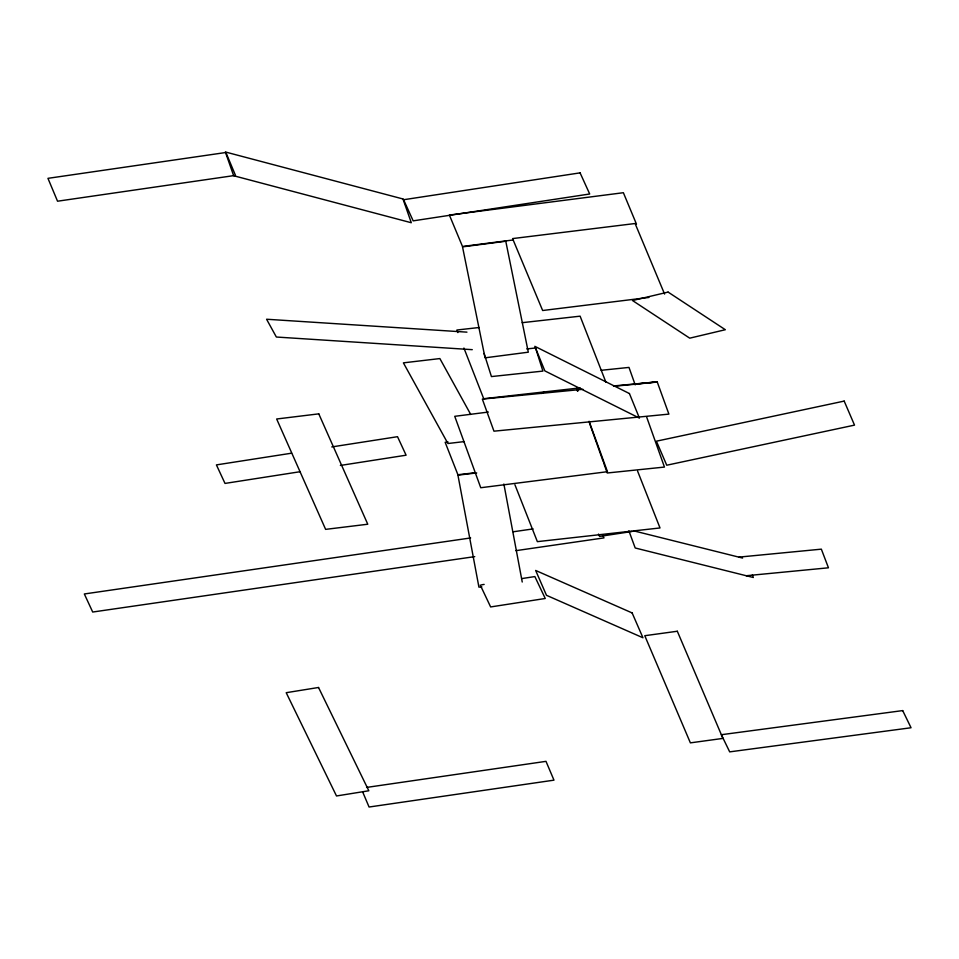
<?xml version="1.0" encoding="UTF-8"?>
<svg xmlns="http://www.w3.org/2000/svg" width="959" height="959" viewBox="0 0 959 959"><rect width="100%" height="100%" fill="white"/><g stroke="black" fill="none" stroke-linecap="round" stroke-linejoin="round"><path stroke-width="1.44" d="M541.643 393.478L544.113 391.799M291.536 453.199L216.41 464.899L225.005 483.42L300.131 471.708M331.778 446.93L397.517 436.693L406.101 455.201L340.373 465.451M481.55 584.822L484.151 584.415M521.852 578.577L534.858 576.575L545.251 598.488L490.636 606.939L480.243 585.014M631.969 531.502L599.591 536.417L598.5 534.079M470.641 537.951L84.332 593.969L92.699 612.034L474.741 556.628M513.245 531.777L533.12 528.9M515.93 550.658L603.978 537.891L602.779 535.314M366.566 787.423L545.995 761.35L553.978 780.158L369.071 807.022L362.802 792.242M513.233 239.954L462.49 246.475L449.387 215.056L623.374 192.711L636.476 224.142M488.371 412.058L454.734 416.314L480.747 487.735L607.467 471.696L589.102 421.277M648.919 297.446L542.65 310.512L512.586 238.587L635.098 223.519L664.587 294.089M476.707 472.919L457.934 475.149L478.925 587.16L481.814 586.824M448.057 441.955L445.156 442.291L457.911 474.741L475.328 472.715M463.976 441.631L447.925 443.514L403.391 362.85L439.869 358.57L470.749 414.492M479.152 327.51L456.88 330.016L457.887 332.593M522.211 322.68L580.111 316.17L605.908 382.197M580.231 387.88L483.72 398.716L463.928 348.045M526.755 348.932L535.578 347.985L542.902 371.097L491.428 376.575L484.103 353.463M601.125 370.306L628.984 367.417L635.194 384.859M636.033 384.02L657.239 381.874L613.76 385.926M582.916 389.294L482.341 399.112L493.957 431.178L668.891 414.12L657.263 382.042L613.532 386.309M739.113 557.095L821.348 549.159L828.456 567.8L746.234 575.736M466.949 332.15L266.578 319.239L276.36 337.029L472.272 349.663M633.647 530.83L742.602 558.066M637.579 471.085L660.008 527.953L537.364 541.643L514.923 484.763M752.371 574.873L753.342 577.51L635.194 547.985L628.888 530.842M646.726 417.237L664.455 467.069L607.251 472.991L603.702 463.029M577.102 388.299L577.989 390.793M589.521 423.171L596.618 443.106M597.061 444.353L603.259 461.782M576.599 388.515L577.57 391.26M503.871 484.019L522.235 582.029M668.087 292.087L632.508 300.527L689.737 338.167L725.328 329.716L668.087 292.087M844.184 401.09L656.4 441.188L666.733 465.223L854.517 425.125L844.184 401.09M318.532 687.483L286.202 692.698L336.501 795.97L368.831 790.767L318.532 687.483M580.087 172.86L403.583 199.736L413.173 220.858L589.689 193.994L580.087 172.86M225.904 152.493L47.95 178.338L57.54 201.21L235.494 175.377L225.904 152.493M677.318 631.25L644.772 635.709L690.384 742.865L722.93 738.406L677.318 631.25M902.695 710.595L721.336 734.714L729.691 751.868L911.05 727.749L902.695 710.595M505.777 241.236L462.526 246.871L485.05 357.827L528.301 352.193L505.777 241.236M318.784 413.856L276.66 418.999L325.628 529.368L367.765 524.225L318.784 413.856M402.972 198.969L225.353 151.978L233.672 175.737L411.303 222.74L402.972 198.969M632.137 612.933L535.661 570.461L546.474 595.299L642.95 637.771L632.137 612.933M629.428 393.55L534.846 346.331L544.844 370.893L639.425 418.112L629.428 393.55"/></g></svg>
